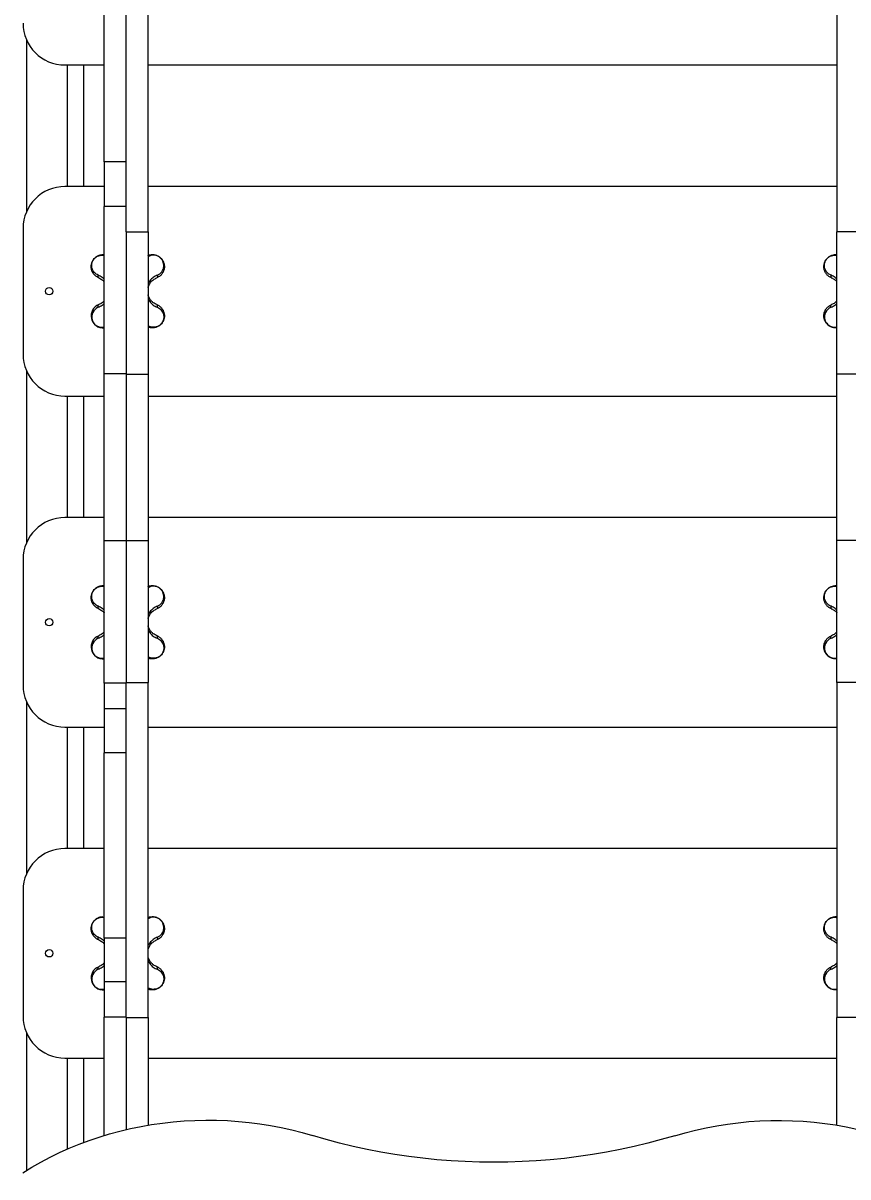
# Model space of a CAD drawing. Header units: millimetres. Extents: x -9608 to 9087, y -7864 to 6934.
# Drawn here: x -2952 to -2164, y -872 to 229 of the extents above; entities that cross this region are included whole.
import ezdxf

# ---------------------------------------------------------------- set-up
doc = ezdxf.new("R2010")
doc.units = ezdxf.units.MM
for name, color, linetype in [('DIKOM_ОБЪЕКТ', 7, 'Continuous'), ('DIKOM_РАЗМЕР_ЗОНА', 7, 'Continuous'), ('DIKOM_РАЗМЕР_ОБЪЕКТА', 7, 'Continuous')]:
    doc.layers.add(name, color=color, linetype=linetype)
doc.styles.add('style1', font='arial.ttf', dxfattribs={"width": 0.8})
doc.dimstyles.new('1-50', dxfattribs={"dimtxt": 300, "dimasz": 200, "dimexe": 100, "dimexo": 0, "dimgap": 100, "dimtad": 1, "dimtxsty": 'style1', "dimcen": 200, "dimclrd": 7, "dimclre": 7, "dimclrt": 7, "dimadec": 1, "dimazin": 2, "dimtfac": 1, "dimtmove": 0, "dimatfit": 2, "dimfxl": 0, "dimlwd": 25, "dimlwe": 18, "dimarcsym": 0})

# ---------------------------------------------------------------- blocks, each defined once
blk = doc.blocks.new('*D16')
at = {"layer": 'Defpoints', "color": 0, "transparency": 16777216}
for p in [(-6125, 3662.5), (7039, -2261), (7039, -7136.2)]:
    blk.add_point(p, dxfattribs=at)
at = {"layer": 'DIKOM_РАЗМЕР_ОБЪЕКТА', "color": 7, "lineweight": 18, "transparency": 16777216}
for p, q in [((-6125, 3662.5), (-6125, -7236.2)), ((7039, -2261), (7039, -7236.2))]:
    blk.add_line(p, q, dxfattribs=at)
at = {"layer": 'DIKOM_РАЗМЕР_ОБЪЕКТА', "color": 7, "lineweight": 25, "transparency": 16777216}
blk.add_line((-5925, -7136.2), (6839, -7136.2), dxfattribs=at)
at = {"layer": 'DIKOM_РАЗМЕР_ОБЪЕКТА', "color": 7, "transparency": 16777216}
for points in [[(-5925, -7102.9), (-5925, -7169.5), (-6125, -7136.2)], [(6839, -7102.9), (6839, -7169.5), (7039, -7136.2)]]:
    blk.add_solid(points, dxfattribs=at)
at = {"layer": 'DIKOM_РАЗМЕР_ОБЪЕКТА', "color": 7, "transparency": 16777216, "insert": (326.4, -6882.9), "char_height": 300, "attachment_point": 5, "style": 'style1'}
blk.add_mtext('13200', dxfattribs=at)
blk = doc.blocks.new('*D17')
at = {"layer": 'Defpoints', "color": 0, "transparency": 16777216}
for p in [(779.9, 5437.6), (-8598.7, -4942), (837.1, -4942)]:
    blk.add_point(p, dxfattribs=at)
at = {"layer": 'DIKOM_РАЗМЕР_ОБЪЕКТА', "color": 7, "lineweight": 18, "transparency": 16777216}
for p, q in [((779.9, 5437.6), (-8698.7, 5437.6)), ((837.1, -4942), (-8698.7, -4942))]:
    blk.add_line(p, q, dxfattribs=at)
at = {"layer": 'DIKOM_РАЗМЕР_ОБЪЕКТА', "color": 7, "lineweight": 25, "transparency": 16777216}
blk.add_line((-8598.7, 5237.6), (-8598.7, -4742), dxfattribs=at)
at = {"layer": 'DIKOM_РАЗМЕР_ОБЪЕКТА', "color": 7, "transparency": 16777216}
for points in [[(-8632.1, 5237.6), (-8565.4, 5237.6), (-8598.7, 5437.6)], [(-8632.1, -4742), (-8565.4, -4742), (-8598.7, -4942)]]:
    blk.add_solid(points, dxfattribs=at)
at = {"layer": 'DIKOM_РАЗМЕР_ОБЪЕКТА', "color": 7, "transparency": 16777216, "insert": (-8851.9, -261.4), "char_height": 300, "attachment_point": 5, "rotation": 90, "style": 'style1'}
blk.add_mtext('10400', dxfattribs=at)
blk = doc.blocks.new('*D18')
at = {"layer": 'Defpoints', "color": 0, "transparency": 16777216}
for p in [(-1043.2, 6929.6), (-9158.1, -6445.8), (-215.1, -6445.8)]:
    blk.add_point(p, dxfattribs=at)
at = {"layer": 'DIKOM_РАЗМЕР_ЗОНА', "color": 7, "lineweight": 18, "transparency": 16777216}
for p, q in [((-1043.2, 6929.6), (-9258.1, 6929.6)), ((-215.1, -6445.8), (-9258.1, -6445.8))]:
    blk.add_line(p, q, dxfattribs=at)
at = {"layer": 'DIKOM_РАЗМЕР_ЗОНА', "color": 7, "lineweight": 25, "transparency": 16777216}
blk.add_line((-9158.1, 6729.6), (-9158.1, -6245.8), dxfattribs=at)
at = {"layer": 'DIKOM_РАЗМЕР_ЗОНА', "color": 7, "transparency": 16777216}
for points in [[(-9191.5, 6729.6), (-9124.8, 6729.6), (-9158.1, 6929.6)], [(-9191.5, -6245.8), (-9124.8, -6245.8), (-9158.1, -6445.8)]]:
    blk.add_solid(points, dxfattribs=at)
at = {"layer": 'DIKOM_РАЗМЕР_ЗОНА', "color": 7, "transparency": 16777216, "insert": (-9411.4, -257.2), "char_height": 300, "attachment_point": 5, "rotation": 90, "style": 'style1'}
blk.add_mtext('13400', dxfattribs=at)
blk = doc.blocks.new('*D19')
at = {"layer": 'Defpoints', "color": 0, "transparency": 16777216}
for p in [(-8101.5, 2662.5), (9079.7, -1911.4), (9079.7, -7764.5)]:
    blk.add_point(p, dxfattribs=at)
at = {"layer": 'DIKOM_РАЗМЕР_ЗОНА', "color": 7, "lineweight": 18, "transparency": 16777216}
for p, q in [((-8101.5, 2662.5), (-8101.5, -7864.5)), ((9079.7, -1911.4), (9079.7, -7864.5))]:
    blk.add_line(p, q, dxfattribs=at)
at = {"layer": 'DIKOM_РАЗМЕР_ЗОНА', "color": 7, "lineweight": 25, "transparency": 16777216}
blk.add_line((-7901.5, -7764.5), (8879.7, -7764.5), dxfattribs=at)
at = {"layer": 'DIKOM_РАЗМЕР_ЗОНА', "color": 7, "transparency": 16777216}
for points in [[(-7901.5, -7731.1), (-7901.5, -7797.8), (-8101.5, -7764.5)], [(8879.7, -7731.1), (8879.7, -7797.8), (9079.7, -7764.5)]]:
    blk.add_solid(points, dxfattribs=at)
at = {"layer": 'DIKOM_РАЗМЕР_ЗОНА', "color": 7, "transparency": 16777216, "insert": (369.4, -7511.3), "char_height": 300, "attachment_point": 5, "style": 'style1'}
blk.add_mtext('17200', dxfattribs=at)

msp = doc.modelspace()

# ---------------------------------------------------------------- linework, layer by layer
at = {"layer": 'DIKOM_ОБЪЕКТ', "color": 7, "linetype": 'Continuous', "lineweight": 15}
for p, q in [((-2853.116, 30.135), (-2853.116, 349.913)), ((-2832.12, 30.135), (-2832.12, 349.913)), ((-2174.115, 349.845), (-2174.115, 30.067)), ((-2874.112, 96.952), (-2874.112, 274.313)), ((-2948.117, 49.858), (-2948.117, 213.131)), ((-2911.618, 189.494), (-2874.112, 189.494)), ((-2909.619, 189.494), (-2909.619, 73.494)), ((-2893.613, 73.494), (-2893.613, 189.494)), ((-2832.12, 189.494), (-2174.115, 189.494)), ((-2853.116, 96.952), (-2874.112, 96.952)), ((-2874.112, 96.952), (-2874.112, 54.492)), ((-2874.112, 73.494), (-2911.618, 73.494)), ((-2174.115, 73.494), (-2832.12, 73.494)), ((-2853.116, 54.492), (-2874.112, 54.492)), ((-2874.112, -105.251), (-2874.112, 54.492)), ((-2951.611, 33.495), (-2951.611, -86.506)), ((-2853.116, 30.135), (-2832.12, 30.135)), ((-2853.116, 30.135), (-2853.116, -105.65)), ((-2832.12, 30.135), (-2832.12, -105.65)), ((-2153.119, 30.067), (-2174.115, 30.067)), ((-2174.115, -105.65), (-2174.115, 30.067)), ((-2875.119, 8.494), (-2874.112, 8.346)), ((-2174.115, -61.356), (-2175.122, -61.503)), ((-2948.117, -266.142), (-2948.117, -102.869)), ((-2853.116, -105.251), (-2874.112, -105.251)), ((-2874.112, -264.746), (-2874.112, -105.251)), ((-2853.116, -105.65), (-2832.12, -105.65)), ((-2853.116, -105.65), (-2853.116, -264.348)), ((-2832.12, -105.65), (-2832.12, -264.348)), ((-2153.119, -105.65), (-2174.115, -105.65)), ((-2174.115, -264.348), (-2174.115, -105.65)), ((-2911.618, -126.506), (-2874.112, -126.506)), ((-2909.619, -126.506), (-2909.619, -242.506)), ((-2893.613, -242.506), (-2893.613, -126.506)), ((-2832.12, -126.506), (-2174.115, -126.506)), ((-2874.112, -242.506), (-2911.618, -242.506)), ((-2174.115, -242.506), (-2832.12, -242.506)), ((-2853.116, -264.348), (-2832.12, -264.348)), ((-2853.116, -264.348), (-2853.116, -400.064)), ((-2832.12, -264.348), (-2832.12, -400.064)), ((-2153.119, -264.348), (-2174.115, -264.348)), ((-2174.115, -400.132), (-2174.115, -264.348)), ((-2853.116, -264.746), (-2874.112, -264.746)), ((-2874.112, -400.531), (-2874.112, -264.746)), ((-2951.611, -282.505), (-2951.611, -402.506)), ((-2875.119, -307.506), (-2874.112, -307.654)), ((-2174.115, -377.356), (-2175.122, -377.503)), ((-2853.116, -400.531), (-2874.112, -400.531)), ((-2874.112, -400.531), (-2874.112, -425.223)), ((-2853.116, -400.064), (-2832.12, -400.064)), ((-2853.116, -719.843), (-2853.116, -400.064)), ((-2832.12, -719.843), (-2832.12, -400.064)), ((-2153.119, -400.132), (-2174.115, -400.132)), ((-2174.115, -400.132), (-2174.115, -719.911)), ((-2948.117, -582.143), (-2948.117, -418.868)), ((-2853.116, -425.223), (-2874.112, -425.223)), ((-2874.112, -425.223), (-2874.112, -467.028)), ((-2911.618, -442.506), (-2874.112, -442.506)), ((-2909.619, -442.506), (-2909.619, -558.505)), ((-2893.613, -558.505), (-2893.613, -442.506)), ((-2832.12, -442.506), (-2174.115, -442.506)), ((-2853.116, -467.028), (-2874.112, -467.028)), ((-2874.112, -644.158), (-2874.112, -467.028)), ((-2874.112, -558.505), (-2911.618, -558.505)), ((-2174.115, -558.505), (-2832.12, -558.505)), ((-2951.611, -598.505), (-2951.611, -718.506)), ((-2875.119, -623.506), (-2874.112, -623.654)), ((-2853.116, -644.158), (-2874.112, -644.158)), ((-2874.112, -644.158), (-2874.112, -685.883)), ((-2853.116, -685.883), (-2874.112, -685.883)), ((-2874.112, -685.883), (-2874.112, -719.511)), ((-2174.115, -693.356), (-2175.122, -693.503)), ((-2853.116, -719.511), (-2874.112, -719.511)), ((-2874.112, -832.499), (-2874.112, -719.511)), ((-2853.116, -719.843), (-2832.12, -719.843)), ((-2853.116, -719.843), (-2853.116, -826.835)), ((-2832.12, -719.843), (-2832.12, -822.591)), ((-2153.119, -719.911), (-2174.115, -719.911)), ((-2174.115, -822.607), (-2174.115, -719.911)), ((-2948.117, -865.691), (-2948.117, -734.868)), ((-2911.618, -758.506), (-2874.112, -758.506)), ((-2909.619, -758.506), (-2909.619, -845.603)), ((-2893.613, -839.117), (-2893.613, -758.506)), ((-2832.12, -758.506), (-2174.115, -758.506))]:
    msp.add_line(p, q, dxfattribs=at)
at = {"layer": 'DIKOM_ОБЪЕКТ', "color": 7, "linetype": 'Continuous', "lineweight": 15, "flags": 128}
for points in [[(-2879.33, -13.705), (-2879.575, -13.566), (-2879.758, -13.355), (-2879.91, -13.079), (-2880.002, -12.75), (-2880.032, -12.383), (-2880.002, -11.993), (-2879.91, -11.597), (-2879.758, -11.211)], [(-2823.468, -11.211), (-2823.331, -11.597), (-2823.239, -11.993), (-2823.209, -12.383), (-2823.239, -12.75), (-2823.331, -13.079), (-2823.468, -13.355), (-2823.666, -13.566), (-2823.895, -13.705)], [(-2179.761, -11.209), (-2179.913, -11.595), (-2180.005, -11.991), (-2180.035, -12.381), (-2180.005, -12.748), (-2179.913, -13.076), (-2179.761, -13.352), (-2179.562, -13.565), (-2179.334, -13.703)], [(-2879.758, -41.8), (-2879.91, -41.414), (-2880.002, -41.018), (-2880.032, -40.628), (-2880.002, -40.261), (-2879.91, -39.933), (-2879.758, -39.657), (-2879.575, -39.445), (-2879.33, -39.306)], [(-2823.468, -41.8), (-2823.331, -41.414), (-2823.239, -41.018), (-2823.209, -40.628), (-2823.239, -40.261), (-2823.331, -39.933), (-2823.468, -39.657), (-2823.666, -39.445), (-2823.895, -39.306)], [(-2179.761, -41.798), (-2179.913, -41.412), (-2180.005, -41.016), (-2180.035, -40.626), (-2180.005, -40.259), (-2179.913, -39.93), (-2179.761, -39.654), (-2179.562, -39.442), (-2179.334, -39.304)], [(-2879.33, -329.705), (-2879.575, -329.566), (-2879.758, -329.355), (-2879.91, -329.079), (-2880.002, -328.75), (-2880.032, -328.383), (-2880.002, -327.993), (-2879.91, -327.597), (-2879.758, -327.211)], [(-2823.468, -327.211), (-2823.331, -327.597), (-2823.239, -327.993), (-2823.209, -328.383), (-2823.239, -328.75), (-2823.331, -329.079), (-2823.468, -329.355), (-2823.666, -329.566), (-2823.895, -329.705)], [(-2179.761, -327.209), (-2179.913, -327.595), (-2180.005, -327.991), (-2180.035, -328.381), (-2180.005, -328.748), (-2179.913, -329.076), (-2179.761, -329.352), (-2179.562, -329.565), (-2179.334, -329.703)], [(-2879.758, -357.8), (-2879.91, -357.414), (-2880.002, -357.018), (-2880.032, -356.628), (-2880.002, -356.261), (-2879.91, -355.933), (-2879.758, -355.657), (-2879.575, -355.445), (-2879.33, -355.306)], [(-2823.468, -357.8), (-2823.331, -357.414), (-2823.239, -357.018), (-2823.209, -356.628), (-2823.239, -356.261), (-2823.331, -355.933), (-2823.468, -355.657), (-2823.666, -355.445), (-2823.895, -355.306)], [(-2179.761, -357.798), (-2179.913, -357.412), (-2180.005, -357.016), (-2180.035, -356.626), (-2180.005, -356.259), (-2179.913, -355.93), (-2179.761, -355.655), (-2179.562, -355.442), (-2179.334, -355.304)], [(-2879.33, -645.705), (-2879.575, -645.566), (-2879.758, -645.355), (-2879.91, -645.079), (-2880.002, -644.75), (-2880.032, -644.383), (-2880.002, -643.993), (-2879.91, -643.597), (-2879.758, -643.211)], [(-2823.468, -643.211), (-2823.331, -643.597), (-2823.239, -643.993), (-2823.209, -644.383), (-2823.239, -644.75), (-2823.331, -645.079), (-2823.468, -645.355), (-2823.666, -645.566), (-2823.895, -645.705)], [(-2179.761, -643.209), (-2179.913, -643.595), (-2180.005, -643.991), (-2180.035, -644.381), (-2180.005, -644.748), (-2179.913, -645.076), (-2179.761, -645.352), (-2179.562, -645.565), (-2179.334, -645.703)], [(-2879.758, -673.8), (-2879.91, -673.414), (-2880.002, -673.018), (-2880.032, -672.628), (-2880.002, -672.261), (-2879.91, -671.933), (-2879.758, -671.657), (-2879.575, -671.445), (-2879.33, -671.306)], [(-2823.468, -673.8), (-2823.331, -673.414), (-2823.239, -673.018), (-2823.209, -672.628), (-2823.239, -672.261), (-2823.331, -671.933), (-2823.468, -671.657), (-2823.666, -671.445), (-2823.895, -671.306)], [(-2179.761, -673.798), (-2179.913, -673.412), (-2180.005, -673.016), (-2180.035, -672.626), (-2180.005, -672.259), (-2179.913, -671.93), (-2179.761, -671.655), (-2179.562, -671.442), (-2179.334, -671.304)], [(-2951.81, -867.994), (-2943.311, -862.8), (-2934.628, -857.864), (-2925.732, -853.192), (-2916.669, -848.789), (-2907.437, -844.66), (-2898.038, -840.811), (-2888.501, -837.246), (-2878.812, -833.97), (-2869.016, -830.986), (-2859.097, -828.299), (-2849.072, -825.91), (-2838.956, -823.823), (-2828.778, -822.041), (-2818.524, -820.566), (-2808.209, -819.398), (-2797.864, -818.541), (-2787.488, -817.996), (-2777.097, -817.761), (-2766.705, -817.838), (-2756.329, -818.227), (-2745.969, -818.927), (-2735.638, -819.938), (-2725.354, -821.258), (-2715.131, -822.885), (-2704.984, -824.819), (-2694.913, -827.055), (-2684.934, -829.593), (-2675.076, -832.428)], [(-2329.083, -832.62), (-2319.211, -829.795), (-2309.232, -827.269), (-2299.161, -825.043), (-2288.998, -823.121), (-2278.775, -821.505), (-2268.491, -820.197), (-2258.16, -819.197), (-2247.8, -818.509), (-2237.408, -818.131), (-2227.017, -818.066), (-2216.626, -818.313), (-2206.25, -818.871), (-2195.905, -819.74), (-2185.605, -820.919), (-2175.351, -822.407), (-2165.158, -824.201), (-2155.057, -826.3)], [(-2329.083, -832.62), (-2341.946, -836.353), (-2354.901, -839.797), (-2367.978, -842.948), (-2381.131, -845.805), (-2394.36, -848.366), (-2407.666, -850.628), (-2421.048, -852.591), (-2434.476, -854.253), (-2447.934, -855.613), (-2461.453, -856.67), (-2474.988, -857.423), (-2488.538, -857.872), (-2502.103, -858.017), (-2515.652, -857.857), (-2529.202, -857.393), (-2542.737, -856.625), (-2556.241, -855.553), (-2569.714, -854.178), (-2583.142, -852.501), (-2596.509, -850.523), (-2609.814, -848.246), (-2623.044, -845.671), (-2636.197, -842.799), (-2649.258, -839.633), (-2662.213, -836.175), (-2675.076, -832.428)]]:
    msp.add_lwpolyline(points, dxfattribs=at)
at = {"layer": 'DIKOM_ОБЪЕКТ', "color": 7, "linetype": 'Continuous', "lineweight": 15}
for centre in [(-2926.616, -26.506), (-2926.616, -342.506), (-2926.616, -658.506)]:
    msp.add_circle(centre, 3.5, dxfattribs=at)
for centre, radius, start, end in [((-2911.616, 229.494), 40, 180, 270), ((-2911.616, 33.494), 40, 90, 180), ((-2827.08, -1.999), 9.895, 291.407082, 120.621713), ((-2875.128, -50.001), 11.491, 111.452559, 275.072496), ((-2876.175, -51.008), 9.881, 111.26208, 282.050053), ((-2176.171, -51.004), 9.881, 111.303954, 282.008179), ((-2911.616, -86.506), 40, 180, 270), ((-2911.616, -282.506), 40, 90, 180), ((-2827.08, -317.999), 9.895, 291.407082, 120.621713), ((-2875.128, -366.001), 11.491, 111.452559, 275.072496), ((-2876.175, -367.008), 9.881, 111.26208, 282.050053), ((-2176.171, -367.003), 9.881, 111.303954, 282.008179), ((-2911.616, -402.506), 40, 180, 270), ((-2911.616, -598.506), 40, 90, 180), ((-2827.08, -633.999), 9.895, 291.407082, 120.621713), ((-2875.128, -682.001), 11.491, 111.452559, 275.072496), ((-2876.175, -683.008), 9.881, 111.261798, 282.050336), ((-2176.171, -683.003), 9.881, 111.303954, 282.008179), ((-2911.616, -718.506), 40, 180, 270)]:
    msp.add_arc(centre, radius, start, end, dxfattribs=at)
for points, knots in [([(-2879.33, -13.705), (-2879.708, -13.544), (-2880.486, -13.212), (-2881.565, -12.549), (-2882.467, -11.869), (-2883.202, -11.197), (-2883.794, -10.561), (-2884.396, -9.838), (-2884.881, -9.095), (-2885.334, -8.294), (-2885.742, -7.45), (-2886.053, -6.575), (-2886.323, -5.616), (-2886.544, -4.589), (-2886.621, -3.39), (-2886.624, -2.16), (-2886.432, -0.893), (-2886.128, 0.41), (-2885.661, 1.617), (-2885.121, 2.717), (-2884.273, 4.022), (-2883.188, 5.259), (-2881.93, 6.284), (-2880.959, 6.921), (-2879.956, 7.449), (-2878.631, 7.985), (-2876.986, 8.41), (-2875.74, 8.466), (-2875.119, 8.494)], [0, 0, 0, 0, 0.03914256, 0.08063291, 0.12488108, 0.1523621, 0.1822902, 0.21484588, 0.24967829, 0.27590535, 0.31224338, 0.34876132, 0.37442336, 0.4175704, 0.45849004, 0.49860983, 0.54182057, 0.58359428, 0.62412182, 0.65658858, 0.68676806, 0.74937507, 0.78000623, 0.81227241, 0.84218605, 0.8749772, 0.93771287, 1, 1, 1, 1]), ([(-2879.758, -11.211), (-2880.5, -10.854), (-2881.985, -10.138), (-2883.672, -8.552), (-2884.925, -6.724), (-2885.756, -4.69), (-2886.11, -2.49), (-2886, -0.496), (-2885.549, 1.165), (-2885.094, 2.267), (-2884.619, 3.144), (-2884.042, 4.03), (-2883.138, 5.078), (-2881.869, 6.149), (-2880.532, 6.923), (-2879.244, 7.454), (-2877.586, 7.869), (-2875.84, 8.015), (-2874.614, 7.761), (-2874.112, 7.658)], [0, 0, 0, 0, 0.085482, 0.17114137, 0.25627023, 0.34175244, 0.42654655, 0.51217295, 0.55807269, 0.59785883, 0.6214929, 0.64334643, 0.68380528, 0.72666182, 0.76973734, 0.81239319, 0.85537721, 0.9408066, 1, 1, 1, 1]), ([(-2832.12, 7.767), (-2832.054, 7.795), (-2831.885, 7.867), (-2831.683, 7.934), (-2831.507, 7.979), (-2830.578, 8.36), (-2829.34, 8.428), (-2828.122, 8.494)], [0, 0, 0, 0, 0.0537429, 0.13711697, 0.16382222, 0.17747004, 1, 1, 1, 1]), ([(-2828.122, 8.494), (-2827.692, 8.481), (-2826.846, 8.454), (-2825.56, 8.231), (-2824.363, 7.886), (-2823.269, 7.444), (-2821.945, 6.753), (-2820.648, 5.809), (-2819.491, 4.639), (-2818.746, 3.695), (-2818.104, 2.708), (-2817.566, 1.606), (-2817.099, 0.401), (-2816.787, -0.899), (-2816.641, -2.057), (-2816.604, -3.101), (-2816.647, -3.991), (-2816.77, -4.899), (-2816.919, -5.729), (-2817.19, -6.596), (-2817.506, -7.466), (-2817.885, -8.304), (-2818.403, -9.187), (-2819.01, -10.078), (-2819.808, -10.984), (-2820.832, -11.95), (-2822.152, -12.911), (-2823.334, -13.449), (-2823.895, -13.705)], [0, 0, 0, 0, 0.04324821, 0.08504496, 0.12555951, 0.15826296, 0.18810926, 0.25079277, 0.2819128, 0.31370973, 0.34395847, 0.37651988, 0.41699888, 0.45867511, 0.50170475, 0.5311958, 0.56388168, 0.59301128, 0.62645278, 0.65261778, 0.68856514, 0.72462789, 0.75036413, 0.7963467, 0.83798756, 0.87516306, 0.94065773, 1, 1, 1, 1]), ([(-2179.334, -13.703), (-2179.758, -13.518), (-2180.637, -13.133), (-2181.795, -12.391), (-2182.88, -11.527), (-2183.782, -10.59), (-2184.62, -9.54), (-2185.294, -8.421), (-2185.834, -7.202), (-2186.272, -5.932), (-2186.513, -4.65), (-2186.642, -3.296), (-2186.605, -1.968), (-2186.367, -0.53), (-2185.971, 0.88), (-2185.339, 2.347), (-2184.461, 3.782), (-2183.274, 5.158), (-2182.131, 6.142), (-2181.169, 6.784), (-2180.228, 7.325), (-2178.991, 7.855), (-2177.659, 8.243), (-2176.403, 8.442), (-2175.332, 8.505), (-2174.566, 8.502), (-2174.176, 8.454), (-2174.115, 8.446)], [0, 0, 0, 0, 0.042880681, 0.088752415, 0.131394943, 0.177831035, 0.218368626, 0.266483844, 0.311008727, 0.355303958, 0.403505241, 0.443384305, 0.491144517, 0.532605589, 0.580127375, 0.621635337, 0.666326202, 0.711207104, 0.755811175, 0.777603681, 0.800517026, 0.842327065, 0.8896717, 0.925158382, 0.960066728, 0.993760391, 1, 1, 1, 1]), ([(-2179.761, -11.209), (-2180.504, -10.852), (-2181.991, -10.138), (-2183.653, -8.546), (-2184.934, -6.724), (-2185.758, -4.688), (-2186.114, -2.488), (-2186.002, -0.495), (-2185.552, 1.168), (-2185.095, 2.268), (-2184.625, 3.151), (-2184.024, 4.022), (-2183.145, 5.086), (-2181.87, 6.15), (-2180.534, 6.928), (-2179.233, 7.454), (-2177.576, 7.871), (-2175.843, 8.016), (-2174.617, 7.763), (-2174.115, 7.659)], [0, 0, 0, 0, 0.0854883, 0.17095049, 0.25623928, 0.34172039, 0.42652075, 0.51215346, 0.55806565, 0.59785471, 0.62149053, 0.64354968, 0.68375198, 0.72661944, 0.76969244, 0.812655, 0.85564219, 0.94080224, 1, 1, 1, 1]), ([(-2874.112, -14.947), (-2874.147, -14.905), (-2874.703, -14.241), (-2875.981, -13.298), (-2877.826, -12.051), (-2879.107, -11.494), (-2879.758, -11.211)], [0, 0, 0, 0, 0.02226213, 0.3488113, 0.66939908, 1, 1, 1, 1]), ([(-2879.33, -13.705), (-2878.225, -14.222), (-2876.779, -14.899), (-2875.143, -16.3), (-2874.48, -16.914), (-2874.158, -17.295), (-2874.112, -17.349)], [0, 0, 0, 0, 0.60418413, 0.79016435, 0.97033745, 1, 1, 1, 1]), ([(-2823.468, -11.211), (-2824.734, -11.815), (-2826.648, -12.727), (-2829.01, -14.728), (-2830.571, -16.569), (-2831.647, -18.053), (-2832.055, -19.013), (-2832.12, -19.165)], [0, 0, 0, 0, 0.38353413, 0.57990682, 0.76982597, 0.96359155, 1, 1, 1, 1]), ([(-2832.12, -22.852), (-2832.022, -22.526), (-2831.783, -21.727), (-2831.28, -20.515), (-2830.569, -19.245), (-2829.285, -17.386), (-2827.057, -15.211), (-2824.989, -14.226), (-2823.895, -13.705)], [0, 0, 0, 0, 0.06911366, 0.16929723, 0.2732115, 0.38079771, 0.67232918, 1, 1, 1, 1]), ([(-2174.115, -14.945), (-2174.15, -14.903), (-2174.705, -14.243), (-2175.967, -13.291), (-2177.815, -12.047), (-2179.105, -11.491), (-2179.761, -11.209)], [0, 0, 0, 0, 0.02222229, 0.34761946, 0.66817752, 1, 1, 1, 1]), ([(-2179.334, -13.703), (-2178.235, -14.224), (-2176.796, -14.906), (-2175.127, -16.291), (-2174.482, -16.914), (-2174.161, -17.293), (-2174.115, -17.347)], [0, 0, 0, 0, 0.60414536, 0.79125242, 0.97033833, 1, 1, 1, 1]), ([(-2823.895, -39.306), (-2824.993, -38.783), (-2826.43, -38.098), (-2828.104, -36.723), (-2828.974, -35.85), (-2829.968, -34.68), (-2830.97, -33.121), (-2831.782, -31.453), (-2832.036, -30.352), (-2832.12, -29.991)], [0, 0, 0, 0, 0.32615712, 0.42716624, 0.52384517, 0.61730861, 0.77586341, 0.92630873, 1, 1, 1, 1]), ([(-2879.758, -41.8), (-2878.488, -41.189), (-2876.571, -40.267), (-2874.765, -38.761), (-2874.158, -38.112), (-2874.112, -38.063)], [0, 0, 0, 0, 0.64440999, 0.97323097, 1, 1, 1, 1]), ([(-2874.112, -35.54), (-2874.759, -36.243), (-2876.363, -37.984), (-2878.222, -38.812), (-2879.33, -39.306)], [0, 0, 0, 0, 0.40370097, 1, 1, 1, 1]), ([(-2832.12, -33.857), (-2832.065, -33.98), (-2831.648, -34.904), (-2830.618, -36.398), (-2829.039, -38.249), (-2827.277, -39.74), (-2825.41, -40.957), (-2824.123, -41.516), (-2823.468, -41.8)], [0, 0, 0, 0, 0.02961141, 0.22348272, 0.4173463, 0.61124913, 0.80226836, 1, 1, 1, 1]), ([(-2823.895, -39.306), (-2823.471, -39.492), (-2822.592, -39.876), (-2821.433, -40.619), (-2820.35, -41.482), (-2819.442, -42.415), (-2818.631, -43.474), (-2817.929, -44.586), (-2817.396, -45.808), (-2816.956, -47.077), (-2816.716, -48.359), (-2816.587, -49.713), (-2816.623, -51.041), (-2816.862, -52.479), (-2817.258, -53.889), (-2817.89, -55.356), (-2818.767, -56.791), (-2819.955, -58.167), (-2821.097, -59.152), (-2822.06, -59.793), (-2823.001, -60.334), (-2824.239, -60.866), (-2825.583, -61.25), (-2826.826, -61.45), (-2827.9, -61.52), (-2828.94, -61.492), (-2829.995, -61.365), (-2831.08, -61.148), (-2831.783, -60.897), (-2832.12, -60.777)], [0, 0, 0, 0, 0.03881845, 0.08035287, 0.11895423, 0.16099518, 0.19754112, 0.24123222, 0.28154286, 0.32164558, 0.36528464, 0.40138919, 0.44462893, 0.48216574, 0.52518963, 0.56276889, 0.6032384, 0.64386331, 0.68425255, 0.70397669, 0.7247213, 0.76257405, 0.80571075, 0.83757011, 0.86917495, 0.89967974, 0.93052749, 0.96668615, 1, 1, 1, 1]), ([(-2823.468, -41.8), (-2822.724, -42.157), (-2821.237, -42.871), (-2819.578, -44.464), (-2818.288, -46.284), (-2817.499, -48.323), (-2817.099, -50.522), (-2817.256, -52.512), (-2817.672, -54.178), (-2818.135, -55.277), (-2818.604, -56.16), (-2819.205, -57.03), (-2820.084, -58.101), (-2821.373, -59.149), (-2822.695, -59.942), (-2823.996, -60.461), (-2825.654, -60.885), (-2827.619, -61.009), (-2829.813, -60.612), (-2831.313, -60.097), (-2832.019, -59.6), (-2832.12, -59.528)], [0, 0, 0, 0, 0.075960591, 0.151902972, 0.227680391, 0.303550103, 0.378943923, 0.455043304, 0.495769437, 0.531123991, 0.552125584, 0.571726231, 0.607447964, 0.64579974, 0.683805412, 0.721976358, 0.760172604, 0.83584152, 0.91199693, 0.987391867, 1, 1, 1, 1]), ([(-2175.122, -61.503), (-2175.547, -61.49), (-2176.384, -61.463), (-2177.669, -61.24), (-2178.866, -60.895), (-2179.96, -60.454), (-2181.283, -59.762), (-2182.581, -58.818), (-2183.738, -57.648), (-2184.483, -56.704), (-2185.125, -55.717), (-2185.663, -54.615), (-2186.13, -53.41), (-2186.442, -52.11), (-2186.588, -50.952), (-2186.625, -49.908), (-2186.582, -49.018), (-2186.461, -48.11), (-2186.303, -47.281), (-2186.065, -46.41), (-2185.716, -45.545), (-2185.345, -44.704), (-2184.825, -43.822), (-2184.219, -42.931), (-2183.422, -42.025), (-2182.396, -41.061), (-2181.093, -40.093), (-2179.902, -39.559), (-2179.334, -39.304)], [0, 0, 0, 0, 0.04295956, 0.08476638, 0.12528786, 0.15799921, 0.18785791, 0.25055654, 0.2816754, 0.31348941, 0.34374545, 0.37631471, 0.41679362, 0.45848962, 0.50152964, 0.5310278, 0.56372157, 0.5928582, 0.62630776, 0.65240024, 0.68844759, 0.72452705, 0.7502695, 0.79626316, 0.83791406, 0.87509853, 0.94036516, 1, 1, 1, 1]), ([(-2179.761, -41.798), (-2178.509, -41.176), (-2176.615, -40.237), (-2174.715, -38.788), (-2174.156, -38.11), (-2174.115, -38.061)], [0, 0, 0, 0, 0.64434287, 0.97425182, 1, 1, 1, 1]), ([(-2174.115, -35.537), (-2174.762, -36.24), (-2176.366, -37.982), (-2178.225, -38.81), (-2179.334, -39.304)], [0, 0, 0, 0, 0.40370097, 1, 1, 1, 1]), ([(-2879.33, -329.705), (-2879.708, -329.544), (-2880.486, -329.212), (-2881.565, -328.549), (-2882.467, -327.869), (-2883.202, -327.197), (-2883.794, -326.561), (-2884.396, -325.838), (-2884.881, -325.095), (-2885.334, -324.294), (-2885.742, -323.45), (-2886.053, -322.575), (-2886.323, -321.616), (-2886.544, -320.589), (-2886.621, -319.39), (-2886.624, -318.16), (-2886.432, -316.893), (-2886.128, -315.59), (-2885.661, -314.383), (-2885.121, -313.283), (-2884.273, -311.978), (-2883.188, -310.741), (-2881.93, -309.716), (-2880.959, -309.079), (-2879.957, -308.551), (-2878.631, -308.015), (-2876.986, -307.59), (-2875.74, -307.534), (-2875.119, -307.506)], [0, 0, 0, 0, 0.03914266, 0.080633126, 0.124881416, 0.152362505, 0.182290687, 0.21484645, 0.249678958, 0.275906085, 0.31224421, 0.348762245, 0.374424358, 0.417571507, 0.458491261, 0.498611159, 0.541822005, 0.583595828, 0.624123473, 0.656590325, 0.686769888, 0.74936797, 0.780006863, 0.812266699, 0.842185634, 0.874976866, 0.9377127, 1, 1, 1, 1]), ([(-2879.758, -327.211), (-2880.5, -326.854), (-2881.985, -326.138), (-2883.672, -324.552), (-2884.925, -322.724), (-2885.756, -320.69), (-2886.11, -318.49), (-2886, -316.496), (-2885.549, -314.835), (-2885.094, -313.733), (-2884.619, -312.856), (-2884.042, -311.97), (-2883.138, -310.922), (-2881.869, -309.851), (-2880.532, -309.077), (-2879.244, -308.546), (-2877.586, -308.131), (-2875.84, -307.985), (-2874.614, -308.239), (-2874.112, -308.342)], [0, 0, 0, 0, 0.085482, 0.17114137, 0.25627023, 0.34175244, 0.42654655, 0.51217295, 0.55807269, 0.59785883, 0.6214929, 0.64334643, 0.68380528, 0.72666182, 0.76973734, 0.81239319, 0.85537721, 0.9408066, 1, 1, 1, 1]), ([(-2832.12, -308.233), (-2832.054, -308.205), (-2831.885, -308.133), (-2831.683, -308.066), (-2831.507, -308.021), (-2830.578, -307.64), (-2829.34, -307.572), (-2828.122, -307.506)], [0, 0, 0, 0, 0.0537429, 0.13711697, 0.16382222, 0.17747004, 1, 1, 1, 1]), ([(-2828.122, -307.506), (-2827.692, -307.519), (-2826.846, -307.546), (-2825.56, -307.769), (-2824.363, -308.114), (-2823.269, -308.556), (-2821.945, -309.247), (-2820.648, -310.191), (-2819.491, -311.361), (-2818.746, -312.305), (-2818.104, -313.292), (-2817.566, -314.394), (-2817.099, -315.599), (-2816.787, -316.899), (-2816.641, -318.057), (-2816.604, -319.101), (-2816.647, -319.991), (-2816.77, -320.899), (-2816.919, -321.729), (-2817.19, -322.596), (-2817.506, -323.466), (-2817.885, -324.304), (-2818.403, -325.187), (-2819.01, -326.078), (-2819.808, -326.984), (-2820.832, -327.95), (-2822.152, -328.911), (-2823.334, -329.449), (-2823.895, -329.705)], [0, 0, 0, 0, 0.043248139, 0.085044812, 0.125559294, 0.158262694, 0.18810894, 0.250792347, 0.281912324, 0.3137092, 0.343957884, 0.376519239, 0.416998174, 0.458674333, 0.501703899, 0.531194899, 0.563880722, 0.593010275, 0.626451717, 0.652616665, 0.688563968, 0.724626661, 0.750362855, 0.79635268, 0.837986668, 0.875162104, 0.940662115, 1, 1, 1, 1]), ([(-2179.334, -329.703), (-2179.758, -329.517), (-2180.637, -329.133), (-2181.795, -328.391), (-2182.88, -327.527), (-2183.782, -326.59), (-2184.62, -325.54), (-2185.294, -324.42), (-2185.834, -323.202), (-2186.272, -321.932), (-2186.513, -320.65), (-2186.642, -319.296), (-2186.605, -317.968), (-2186.367, -316.53), (-2185.971, -315.12), (-2185.339, -313.653), (-2184.461, -312.218), (-2183.274, -310.842), (-2182.131, -309.858), (-2181.169, -309.215), (-2180.228, -308.675), (-2178.991, -308.145), (-2177.659, -307.757), (-2176.403, -307.558), (-2175.332, -307.495), (-2174.566, -307.498), (-2174.176, -307.546), (-2174.115, -307.554)], [0, 0, 0, 0, 0.042880681, 0.088752415, 0.131394943, 0.177831035, 0.218368626, 0.266483844, 0.311008727, 0.355303958, 0.403505241, 0.443384305, 0.491144517, 0.532605589, 0.580127375, 0.621635337, 0.666326202, 0.711207104, 0.755811175, 0.777603681, 0.800517026, 0.842327065, 0.8896717, 0.925158382, 0.960066728, 0.993760391, 1, 1, 1, 1]), ([(-2179.761, -327.209), (-2180.504, -326.852), (-2181.991, -326.138), (-2183.653, -324.546), (-2184.934, -322.724), (-2185.758, -320.688), (-2186.114, -318.488), (-2186.002, -316.495), (-2185.552, -314.832), (-2185.095, -313.732), (-2184.625, -312.85), (-2184.024, -311.978), (-2183.144, -310.914), (-2181.87, -309.85), (-2180.534, -309.072), (-2179.233, -308.546), (-2177.576, -308.129), (-2175.843, -307.984), (-2174.617, -308.237), (-2174.115, -308.341)], [0, 0, 0, 0, 0.08549216, 0.170954, 0.25624243, 0.3417232, 0.4265232, 0.51215556, 0.55806756, 0.59785646, 0.6214826, 0.64355115, 0.68375328, 0.72662057, 0.76969339, 0.81265578, 0.85564279, 0.94080248, 1, 1, 1, 1]), ([(-2874.112, -330.947), (-2874.147, -330.905), (-2874.704, -330.243), (-2875.981, -329.297), (-2877.826, -328.051), (-2879.107, -327.494), (-2879.758, -327.211)], [0, 0, 0, 0, 0.02222451, 0.34880676, 0.66939677, 1, 1, 1, 1]), ([(-2879.33, -329.705), (-2878.225, -330.222), (-2876.779, -330.899), (-2875.143, -332.3), (-2874.48, -332.914), (-2874.158, -333.295), (-2874.112, -333.349)], [0, 0, 0, 0, 0.60418413, 0.79016435, 0.97033745, 1, 1, 1, 1]), ([(-2823.468, -327.211), (-2824.734, -327.815), (-2826.648, -328.727), (-2829.01, -330.728), (-2830.571, -332.569), (-2831.647, -334.053), (-2832.055, -335.013), (-2832.12, -335.165)], [0, 0, 0, 0, 0.38353413, 0.57990682, 0.76982597, 0.96359155, 1, 1, 1, 1]), ([(-2832.12, -338.852), (-2832.022, -338.526), (-2831.783, -337.727), (-2831.28, -336.515), (-2830.569, -335.245), (-2829.285, -333.386), (-2827.057, -331.211), (-2824.989, -330.226), (-2823.895, -329.705)], [0, 0, 0, 0, 0.06911366, 0.16929723, 0.2732115, 0.38079771, 0.67232918, 1, 1, 1, 1]), ([(-2174.115, -330.945), (-2174.15, -330.903), (-2174.705, -330.243), (-2175.967, -329.291), (-2177.815, -328.047), (-2179.105, -327.492), (-2179.761, -327.209)], [0, 0, 0, 0, 0.02222284, 0.347628, 0.66816937, 1, 1, 1, 1]), ([(-2179.334, -329.703), (-2178.235, -330.224), (-2176.797, -330.906), (-2175.127, -332.291), (-2174.482, -332.914), (-2174.161, -333.293), (-2174.115, -333.347)], [0, 0, 0, 0, 0.60414768, 0.79125546, 0.97037568, 1, 1, 1, 1]), ([(-2874.112, -351.54), (-2874.759, -352.243), (-2876.363, -353.984), (-2878.222, -354.812), (-2879.33, -355.306)], [0, 0, 0, 0, 0.40370097, 1, 1, 1, 1]), ([(-2823.895, -355.306), (-2824.993, -354.783), (-2826.43, -354.098), (-2828.104, -352.723), (-2828.973, -351.85), (-2829.969, -350.681), (-2830.969, -349.121), (-2831.782, -347.453), (-2832.036, -346.353), (-2832.12, -345.991)], [0, 0, 0, 0, 0.32615528, 0.42716383, 0.52384221, 0.61728479, 0.77586198, 0.9262798, 1, 1, 1, 1]), ([(-2832.12, -349.857), (-2832.065, -349.98), (-2831.648, -350.904), (-2830.618, -352.398), (-2829.039, -354.249), (-2827.277, -355.74), (-2825.41, -356.956), (-2824.123, -357.516), (-2823.468, -357.8)], [0, 0, 0, 0, 0.02961141, 0.22348272, 0.4173463, 0.61124913, 0.80226836, 1, 1, 1, 1]), ([(-2174.115, -351.537), (-2174.762, -352.24), (-2176.366, -353.982), (-2178.225, -354.81), (-2179.334, -355.304)], [0, 0, 0, 0, 0.40370097, 1, 1, 1, 1]), ([(-2879.758, -357.8), (-2878.488, -357.189), (-2876.571, -356.267), (-2874.765, -354.761), (-2874.158, -354.112), (-2874.112, -354.063)], [0, 0, 0, 0, 0.64440999, 0.97323097, 1, 1, 1, 1]), ([(-2823.895, -355.306), (-2823.471, -355.492), (-2822.592, -355.876), (-2821.433, -356.619), (-2820.35, -357.482), (-2819.442, -358.415), (-2818.631, -359.474), (-2817.929, -360.585), (-2817.396, -361.808), (-2816.956, -363.077), (-2816.716, -364.359), (-2816.587, -365.713), (-2816.623, -367.041), (-2816.862, -368.479), (-2817.258, -369.889), (-2817.89, -371.356), (-2818.767, -372.791), (-2819.955, -374.167), (-2821.097, -375.152), (-2822.06, -375.793), (-2823.001, -376.334), (-2824.239, -376.866), (-2825.583, -377.249), (-2826.826, -377.451), (-2827.9, -377.52), (-2828.94, -377.492), (-2829.995, -377.365), (-2831.08, -377.148), (-2831.783, -376.897), (-2832.12, -376.777)], [0, 0, 0, 0, 0.03881842, 0.0803528, 0.11895413, 0.16099505, 0.19754095, 0.24123202, 0.28154262, 0.32164531, 0.36528434, 0.40138885, 0.44462856, 0.48216534, 0.52518919, 0.56276843, 0.60323789, 0.64386278, 0.68425198, 0.7039761, 0.7247207, 0.76257342, 0.80571009, 0.83757079, 0.86917506, 0.89967983, 0.93052755, 0.96668618, 1, 1, 1, 1]), ([(-2823.468, -357.8), (-2822.724, -358.157), (-2821.237, -358.871), (-2819.578, -360.464), (-2818.288, -362.284), (-2817.499, -364.323), (-2817.099, -366.522), (-2817.256, -368.511), (-2817.672, -370.178), (-2818.135, -371.277), (-2818.604, -372.16), (-2819.206, -373.03), (-2820.084, -374.102), (-2821.373, -375.149), (-2822.695, -375.942), (-2823.996, -376.461), (-2825.654, -376.885), (-2827.619, -377.009), (-2829.813, -376.612), (-2831.313, -376.097), (-2832.019, -375.6), (-2832.12, -375.528)], [0, 0, 0, 0, 0.07596049, 0.15190277, 0.22768009, 0.3035497, 0.37894342, 0.4550427, 0.49576878, 0.53112329, 0.55212486, 0.57172548, 0.60745533, 0.64580021, 0.68380583, 0.72197672, 0.76017292, 0.83584174, 0.91199705, 0.98739188, 1, 1, 1, 1]), ([(-2175.122, -377.503), (-2175.547, -377.49), (-2176.384, -377.463), (-2177.669, -377.24), (-2178.866, -376.895), (-2179.96, -376.454), (-2181.283, -375.762), (-2182.581, -374.818), (-2183.738, -373.648), (-2184.483, -372.704), (-2185.125, -371.717), (-2185.663, -370.615), (-2186.13, -369.41), (-2186.442, -368.11), (-2186.588, -366.952), (-2186.625, -365.908), (-2186.582, -365.018), (-2186.461, -364.11), (-2186.303, -363.281), (-2186.065, -362.41), (-2185.716, -361.545), (-2185.345, -360.704), (-2184.825, -359.822), (-2184.219, -358.931), (-2183.422, -358.025), (-2182.396, -357.061), (-2181.093, -356.093), (-2179.902, -355.559), (-2179.334, -355.304)], [0, 0, 0, 0, 0.04295956, 0.08476638, 0.12528786, 0.15799921, 0.18785791, 0.25055654, 0.2816754, 0.31348941, 0.34374545, 0.37631471, 0.41679362, 0.45848962, 0.50152964, 0.5310278, 0.56372157, 0.5928582, 0.62630776, 0.65240024, 0.68844759, 0.72452705, 0.7502695, 0.79626316, 0.83791406, 0.87509853, 0.94036516, 1, 1, 1, 1]), ([(-2179.761, -357.798), (-2178.509, -357.176), (-2176.615, -356.237), (-2174.715, -354.788), (-2174.156, -354.11), (-2174.115, -354.061)], [0, 0, 0, 0, 0.64434287, 0.97425182, 1, 1, 1, 1]), ([(-2879.33, -645.705), (-2879.708, -645.544), (-2880.486, -645.212), (-2881.565, -644.549), (-2882.467, -643.869), (-2883.202, -643.197), (-2883.794, -642.561), (-2884.396, -641.838), (-2884.881, -641.095), (-2885.334, -640.294), (-2885.742, -639.45), (-2886.053, -638.575), (-2886.323, -637.616), (-2886.544, -636.589), (-2886.621, -635.39), (-2886.624, -634.16), (-2886.432, -632.893), (-2886.128, -631.59), (-2885.661, -630.383), (-2885.121, -629.283), (-2884.273, -627.978), (-2883.188, -626.741), (-2881.93, -625.716), (-2880.959, -625.079), (-2879.957, -624.551), (-2878.631, -624.015), (-2876.986, -623.59), (-2875.74, -623.534), (-2875.119, -623.506)], [0, 0, 0, 0, 0.03914265, 0.08063311, 0.12488139, 0.15236247, 0.18229064, 0.2148464, 0.2496789, 0.27590602, 0.31224414, 0.34876216, 0.37441574, 0.41757164, 0.45849139, 0.49861128, 0.54182211, 0.58359593, 0.62412356, 0.65659041, 0.68676996, 0.74936803, 0.78000691, 0.81226674, 0.84218567, 0.8749769, 0.93771272, 1, 1, 1, 1]), ([(-2879.758, -643.211), (-2880.5, -642.854), (-2881.985, -642.138), (-2883.672, -640.552), (-2884.925, -638.723), (-2885.756, -636.69), (-2886.11, -634.49), (-2886, -632.497), (-2885.549, -630.835), (-2885.094, -629.733), (-2884.619, -628.856), (-2884.042, -627.97), (-2883.138, -626.922), (-2881.869, -625.851), (-2880.532, -625.077), (-2879.244, -624.546), (-2877.586, -624.131), (-2875.84, -623.986), (-2874.614, -624.239), (-2874.112, -624.343)], [0, 0, 0, 0, 0.08548202, 0.17114139, 0.25627027, 0.34175249, 0.42654661, 0.51216442, 0.55807323, 0.59785937, 0.62149345, 0.64334698, 0.68380584, 0.72666239, 0.76973791, 0.81239377, 0.85537779, 0.94080659, 1, 1, 1, 1]), ([(-2832.12, -624.233), (-2832.054, -624.205), (-2831.885, -624.133), (-2831.683, -624.066), (-2831.507, -624.021), (-2830.578, -623.64), (-2829.34, -623.572), (-2828.122, -623.506)], [0, 0, 0, 0, 0.0537429, 0.13711697, 0.16382222, 0.17747004, 1, 1, 1, 1]), ([(-2828.122, -623.506), (-2827.692, -623.519), (-2826.846, -623.546), (-2825.56, -623.769), (-2824.363, -624.114), (-2823.269, -624.556), (-2821.945, -625.247), (-2820.648, -626.191), (-2819.491, -627.361), (-2818.746, -628.305), (-2818.104, -629.292), (-2817.566, -630.394), (-2817.099, -631.599), (-2816.787, -632.899), (-2816.641, -634.057), (-2816.604, -635.101), (-2816.647, -635.991), (-2816.77, -636.899), (-2816.919, -637.729), (-2817.19, -638.596), (-2817.506, -639.466), (-2817.885, -640.304), (-2818.403, -641.187), (-2819.01, -642.078), (-2819.808, -642.984), (-2820.832, -643.95), (-2822.152, -644.911), (-2823.334, -645.449), (-2823.895, -645.705)], [0, 0, 0, 0, 0.043248139, 0.085044812, 0.125559294, 0.158262694, 0.18810894, 0.250792347, 0.281912324, 0.3137092, 0.343957884, 0.376519239, 0.416998174, 0.458674333, 0.501703899, 0.531194899, 0.563880722, 0.593010275, 0.626451717, 0.652616665, 0.688563968, 0.724626661, 0.750362855, 0.79635268, 0.837986668, 0.875162104, 0.940662115, 1, 1, 1, 1]), ([(-2179.334, -645.703), (-2179.758, -645.517), (-2180.637, -645.133), (-2181.795, -644.391), (-2182.88, -643.527), (-2183.782, -642.59), (-2184.62, -641.54), (-2185.294, -640.42), (-2185.834, -639.202), (-2186.272, -637.932), (-2186.513, -636.65), (-2186.642, -635.296), (-2186.605, -633.968), (-2186.367, -632.53), (-2185.971, -631.12), (-2185.339, -629.653), (-2184.461, -628.218), (-2183.274, -626.842), (-2182.131, -625.858), (-2181.169, -625.215), (-2180.228, -624.676), (-2178.991, -624.145), (-2177.659, -623.757), (-2176.403, -623.558), (-2175.332, -623.495), (-2174.566, -623.498), (-2174.176, -623.546), (-2174.115, -623.554)], [0, 0, 0, 0, 0.04288073, 0.08875253, 0.13139511, 0.17783126, 0.2183689, 0.26648418, 0.31100911, 0.3553044, 0.40350574, 0.44338486, 0.49114513, 0.53260625, 0.5801281, 0.62163611, 0.66632703, 0.71120799, 0.75581212, 0.77760465, 0.80051257, 0.84232687, 0.88967156, 0.92515829, 0.96006668, 0.99376038, 1, 1, 1, 1]), ([(-2179.761, -643.209), (-2180.504, -642.852), (-2181.991, -642.138), (-2183.653, -640.546), (-2184.934, -638.724), (-2185.758, -636.688), (-2186.114, -634.488), (-2186.002, -632.495), (-2185.552, -630.832), (-2185.095, -629.732), (-2184.625, -628.85), (-2184.024, -627.978), (-2183.144, -626.914), (-2181.87, -625.85), (-2180.534, -625.072), (-2179.233, -624.546), (-2177.576, -624.129), (-2175.843, -623.984), (-2174.617, -624.237), (-2174.115, -624.34)], [0, 0, 0, 0, 0.08549216, 0.170954, 0.25624243, 0.3417232, 0.4265232, 0.51215556, 0.55806756, 0.59785646, 0.6214826, 0.64355115, 0.68375328, 0.72662057, 0.76969339, 0.81265578, 0.85564279, 0.94080248, 1, 1, 1, 1]), ([(-2874.112, -646.947), (-2874.147, -646.905), (-2874.704, -646.243), (-2875.981, -645.297), (-2877.826, -644.051), (-2879.107, -643.494), (-2879.758, -643.211)], [0, 0, 0, 0, 0.02222451, 0.34880676, 0.66939677, 1, 1, 1, 1]), ([(-2879.33, -645.705), (-2878.225, -646.222), (-2876.779, -646.899), (-2875.143, -648.3), (-2874.48, -648.914), (-2874.158, -649.295), (-2874.112, -649.349)], [0, 0, 0, 0, 0.60418413, 0.79016435, 0.97033745, 1, 1, 1, 1]), ([(-2823.468, -643.211), (-2824.734, -643.815), (-2826.648, -644.727), (-2829.01, -646.728), (-2830.571, -648.569), (-2831.647, -650.053), (-2832.055, -651.013), (-2832.12, -651.164)], [0, 0, 0, 0, 0.38353413, 0.57990682, 0.76982597, 0.96359155, 1, 1, 1, 1]), ([(-2832.12, -654.852), (-2832.022, -654.526), (-2831.783, -653.727), (-2831.28, -652.515), (-2830.569, -651.245), (-2829.285, -649.386), (-2827.057, -647.211), (-2824.989, -646.226), (-2823.895, -645.705)], [0, 0, 0, 0, 0.06911366, 0.16929723, 0.2732115, 0.38079771, 0.67232918, 1, 1, 1, 1]), ([(-2174.115, -646.945), (-2174.15, -646.903), (-2174.705, -646.243), (-2175.967, -645.291), (-2177.815, -644.047), (-2179.105, -643.492), (-2179.761, -643.209)], [0, 0, 0, 0, 0.02222298, 0.3475993, 0.66816726, 1, 1, 1, 1]), ([(-2179.334, -645.703), (-2178.235, -646.224), (-2176.797, -646.906), (-2175.127, -648.291), (-2174.482, -648.914), (-2174.161, -649.293), (-2174.115, -649.347)], [0, 0, 0, 0, 0.60414768, 0.79125546, 0.97037568, 1, 1, 1, 1]), ([(-2879.758, -673.8), (-2878.489, -673.189), (-2876.572, -672.266), (-2874.764, -670.762), (-2874.158, -670.112), (-2874.112, -670.063)], [0, 0, 0, 0, 0.64440641, 0.97319469, 1, 1, 1, 1]), ([(-2874.112, -667.54), (-2874.759, -668.243), (-2876.363, -669.984), (-2878.222, -670.812), (-2879.33, -671.306)], [0, 0, 0, 0, 0.40370097, 1, 1, 1, 1]), ([(-2823.895, -671.306), (-2824.993, -670.783), (-2826.43, -670.098), (-2828.104, -668.723), (-2828.973, -667.85), (-2829.969, -666.681), (-2830.969, -665.121), (-2831.782, -663.453), (-2832.036, -662.353), (-2832.12, -661.991)], [0, 0, 0, 0, 0.32615528, 0.42716383, 0.52384221, 0.61728479, 0.77586198, 0.9262798, 1, 1, 1, 1]), ([(-2832.12, -665.857), (-2832.065, -665.98), (-2831.648, -666.904), (-2830.618, -668.398), (-2829.039, -670.249), (-2827.277, -671.74), (-2825.41, -672.956), (-2824.123, -673.516), (-2823.468, -673.8)], [0, 0, 0, 0, 0.02961141, 0.22348272, 0.4173463, 0.61124913, 0.80226836, 1, 1, 1, 1]), ([(-2823.895, -671.306), (-2823.471, -671.492), (-2822.592, -671.876), (-2821.433, -672.619), (-2820.35, -673.482), (-2819.442, -674.415), (-2818.631, -675.474), (-2817.929, -676.585), (-2817.396, -677.808), (-2816.956, -679.077), (-2816.716, -680.359), (-2816.587, -681.713), (-2816.623, -683.041), (-2816.862, -684.479), (-2817.258, -685.889), (-2817.89, -687.356), (-2818.767, -688.791), (-2819.955, -690.167), (-2821.098, -691.152), (-2822.06, -691.793), (-2823.001, -692.334), (-2824.239, -692.866), (-2825.583, -693.249), (-2826.826, -693.451), (-2827.9, -693.519), (-2828.94, -693.493), (-2829.995, -693.364), (-2831.08, -693.148), (-2831.783, -692.897), (-2832.12, -692.777)], [0, 0, 0, 0, 0.03881835, 0.08035265, 0.11895391, 0.16099475, 0.19754059, 0.24123158, 0.28154211, 0.32164472, 0.36528367, 0.40138812, 0.44462775, 0.48216446, 0.52518823, 0.56276739, 0.60323679, 0.64386964, 0.68425186, 0.70397595, 0.7247205, 0.76257315, 0.80570974, 0.83757038, 0.8691746, 0.8996791, 0.93052768, 0.96668624, 1, 1, 1, 1]), ([(-2175.122, -693.503), (-2175.547, -693.49), (-2176.384, -693.463), (-2177.669, -693.24), (-2178.866, -692.895), (-2179.96, -692.454), (-2181.283, -691.762), (-2182.581, -690.818), (-2183.738, -689.648), (-2184.483, -688.704), (-2185.125, -687.717), (-2185.663, -686.615), (-2186.13, -685.41), (-2186.442, -684.11), (-2186.588, -682.952), (-2186.625, -681.908), (-2186.582, -681.018), (-2186.461, -680.11), (-2186.303, -679.281), (-2186.065, -678.41), (-2185.716, -677.545), (-2185.345, -676.704), (-2184.825, -675.822), (-2184.219, -674.931), (-2183.422, -674.025), (-2182.396, -673.061), (-2181.093, -672.093), (-2179.902, -671.559), (-2179.334, -671.304)], [0, 0, 0, 0, 0.04295956, 0.08476638, 0.12528786, 0.15799921, 0.18785791, 0.25055654, 0.2816754, 0.31348941, 0.34374545, 0.37631471, 0.41679362, 0.45848962, 0.50152964, 0.5310278, 0.56372157, 0.5928582, 0.62630776, 0.65240024, 0.68844759, 0.72452705, 0.7502695, 0.79626316, 0.83791406, 0.87509853, 0.94036516, 1, 1, 1, 1]), ([(-2179.761, -673.798), (-2178.509, -673.176), (-2176.615, -672.237), (-2174.715, -670.788), (-2174.156, -670.11), (-2174.115, -670.061)], [0, 0, 0, 0, 0.64434287, 0.97425182, 1, 1, 1, 1]), ([(-2174.115, -667.537), (-2174.762, -668.24), (-2176.366, -669.982), (-2178.225, -670.81), (-2179.334, -671.304)], [0, 0, 0, 0, 0.40370097, 1, 1, 1, 1]), ([(-2823.468, -673.8), (-2822.724, -674.157), (-2821.237, -674.871), (-2819.578, -676.464), (-2818.288, -678.284), (-2817.5, -680.324), (-2817.099, -682.521), (-2817.256, -684.511), (-2817.672, -686.178), (-2818.135, -687.277), (-2818.604, -688.16), (-2819.206, -689.03), (-2820.084, -690.102), (-2821.373, -691.149), (-2822.695, -691.942), (-2823.996, -692.461), (-2825.654, -692.885), (-2827.619, -693.009), (-2829.813, -692.612), (-2831.313, -692.097), (-2832.019, -691.6), (-2832.12, -691.528)], [0, 0, 0, 0, 0.07596053, 0.15190285, 0.22768021, 0.30355645, 0.37894309, 0.45504241, 0.49576851, 0.53112304, 0.55212461, 0.57172525, 0.60745512, 0.64580002, 0.68380566, 0.72197657, 0.76017279, 0.83584165, 0.911997, 0.98739188, 1, 1, 1, 1])]:
    msp.add_open_spline(points, degree=3, knots=knots, dxfattribs=at)

# ---------------------------------------------------------------- dimensions: what is measured, and where the dimension line sits
at = {"layer": 'DIKOM_РАЗМЕР_ЗОНА'}
dim = msp.add_linear_dim(base=(-9158.142, -6445.841), p1=(-1043.162, 6929.576), p2=(-215.074, -6445.841), angle=90, text='13400', dimstyle='1-50', dxfattribs=at)
dim.commit()
dim.dimension.update_dxf_attribs({"geometry": '*D18', "text_midpoint": (-9158.142, -257.239), "dimtype": 160})
dim = msp.add_linear_dim(base=(9079.685, -7764.48), p1=(-8101.458, 2662.494), p2=(9079.685, -1911.421), text='17200', dimstyle='1-50', dxfattribs=at)
dim.commit()
dim.dimension.update_dxf_attribs({"geometry": '*D19', "text_midpoint": (369.421, -7764.48), "dimtype": 160})
at = {"layer": 'DIKOM_РАЗМЕР_ОБЪЕКТА'}
dim = msp.add_linear_dim(base=(-8598.733, -4942.044), p1=(779.88, 5437.622), p2=(837.115, -4942.044), angle=90, text='10400', dimstyle='1-50', dxfattribs=at)
dim.commit()
dim.dimension.update_dxf_attribs({"geometry": '*D17', "text_midpoint": (-8598.733, -261.45), "dimtype": 160})
dim = msp.add_linear_dim(base=(7038.989, -7136.194), p1=(-6124.982, 3662.494), p2=(7038.989, -2261.037), text='13200', dimstyle='1-50', dxfattribs=at)
dim.commit()
dim.dimension.update_dxf_attribs({"geometry": '*D16', "text_midpoint": (326.371, -7136.194), "dimtype": 160})

doc.saveas('drawing.dxf')
